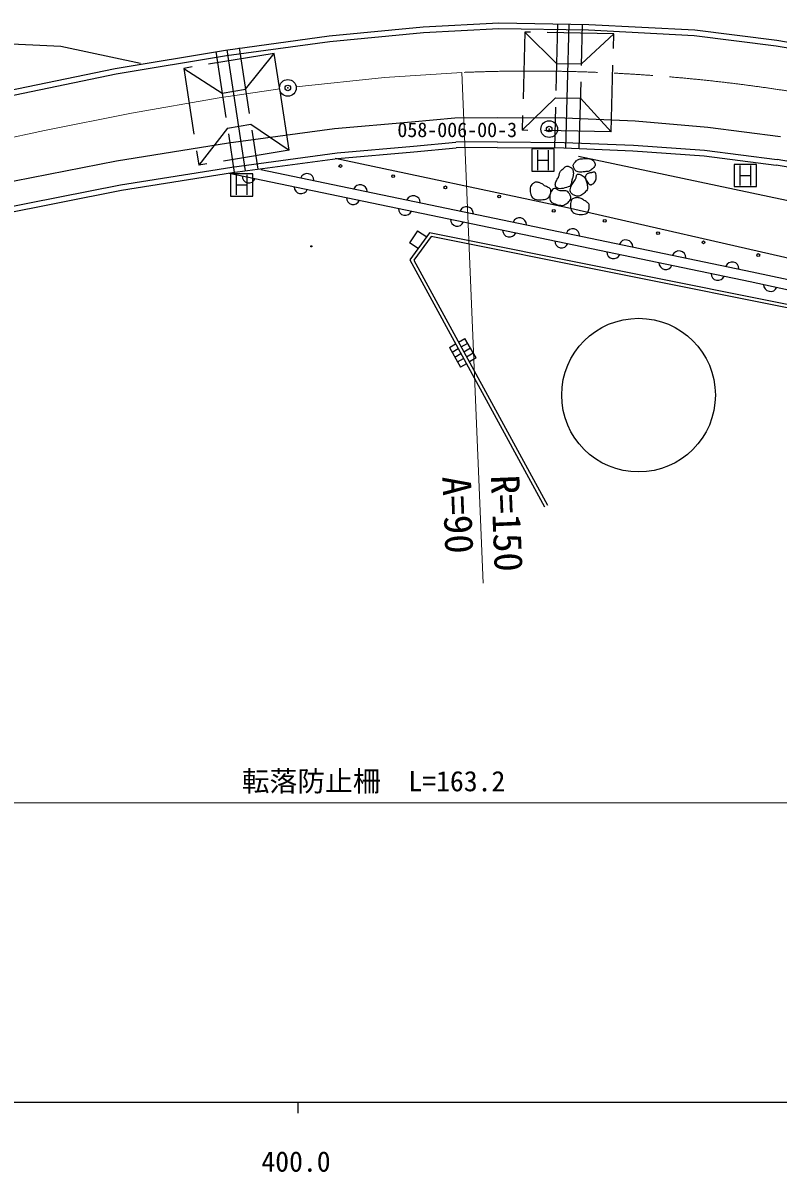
# Model space of a CAD drawing. Units: millimetres, scale not verified. Extents: x 40000 to 680000, y 20000 to 380000.
# Drawn here: x 443267 to 511236, y 198715 to 302180 of the extents above; entities that cross this region are included whole.
import ezdxf
from ezdxf.enums import TextEntityAlignment as Align

# ---------------------------------------------------------------- set-up
doc = ezdxf.new("R2010")
doc.units = ezdxf.units.MM
doc.header["$LTSCALE"] = 1000
doc.header["$PDMODE"] = 32
doc.header["$PDSIZE"] = 500
doc.linetypes.add('CHAIN', pattern=[18.5, 12, -1.5, 3.5, -1.5])
doc.linetypes.add('DASHED', pattern=[7.5, 6, -1.5])
for name, color, linetype, lineweight in [('M-BGD', 7, 'Continuous', 25), ('M-BGD-EXST', 7, 'Continuous', 25), ('M-BMK', 2, 'CHAIN', 13), ('M-BMK-SRVR', 3, 'Continuous', 25), ('M-STR-HTXT', 7, 'Continuous', 13), ('M-STR-STR1', 1, 'Continuous', 25), ('M-TTL-BAND', 7, 'Continuous', 25)]:
    doc.layers.add(name, color=color, linetype=linetype, lineweight=lineweight)
doc.layers.add('M-OTRS', color=6, linetype='Continuous')
doc.styles.add('ＭＳ ゴシック', font='')
doc.styles.get('ＭＳ ゴシック').set_extended_font_data('MS Gothic')

msp = doc.modelspace()

# ---------------------------------------------------------------- linework, layer by layer
at = {"layer": 'M-BGD', "linetype": 'DASHED'}
for p, q in [((488435, 301347), (488210, 292521)), ((496451, 301215), (488435, 301347)), ((488435, 301347), (491299, 298542)), ((491389, 302097), (491105, 290930)), ((493348, 290868), (493633, 302061)), ((493542, 298505), (496451, 301215)), ((496227, 292389), (496451, 301215)), ((465892, 299438), (457746, 298095)), ((460619, 299597), (462285, 288726)), ((462718, 299948), (464394, 289009)), ((463289, 296219), (465892, 299438)), ((466364, 296362), (465892, 299438)), ((457746, 298095), (459083, 289374)), ((457746, 298095), (461189, 295873)), ((491299, 298542), (493542, 298505)), ((461189, 295873), (463289, 296219)), ((467229, 290717), (466407, 296083)), ((491220, 295438), (488211, 292521)), ((491220, 295438), (493463, 295402)), ((493463, 295402), (496227, 292389)), ((461674, 292709), (463774, 293055)), ((463774, 293055), (467229, 290717)), ((461674, 292709), (459083, 289374)), ((496227, 292389), (488211, 292521)), ((467229, 290717), (459083, 289374))]:
    msp.add_line(p, q, dxfattribs=at)
at = {"layer": 'M-BGD'}
for p, q in [((434937, 300667), (446667, 300083)), ((446667, 300083), (453853, 298557)), ((471324, 292680), (478245, 293282)), ((478245, 293282), (482152, 293642)), ((482152, 293642), (485979, 293677)), ((485979, 293677), (492051, 293636)), ((492051, 293636), (498372, 293379)), ((498372, 293379), (504912, 292809)), ((504912, 292809), (511469, 291964)), ((461775, 291387), (471324, 292680)), ((451685, 289782), (461775, 291387)), ((435222, 286514), (451685, 289782)), ((492293, 285543), (471363, 289964)), ((493273, 290177), (524480, 283571)), ((464679, 288984), (508920, 279783)), ((461823, 288653), (508728, 278898)), ((514436, 280476), (492293, 285543)), ((478786, 283461), (478075, 282369)), ((479872, 283273), (478102, 280847)), ((479998, 282940), (478456, 280825)), ((478786, 283461), (479613, 282918)), ((519870, 275277), (479872, 283273)), ((519678, 275008), (479998, 282940)), ((478844, 281864), (478075, 282369)), ((478102, 280847), (490210, 258611)), ((478456, 280825), (490472, 258758)), ((508920, 279783), (530584, 275123)), ((508728, 278898), (530389, 274239)), ((481649, 272960), (482216, 273292)), ((482475, 273444), (483054, 273784)), ((482714, 273006), (483301, 273350)), ((484064, 272015), (483054, 273784)), ((481649, 272960), (482660, 271191)), ((481897, 272527), (482454, 272854)), ((482144, 272093), (482693, 272415)), ((482953, 272567), (483549, 272917)), ((483191, 272129), (483796, 272483)), ((482392, 271660), (482932, 271976)), ((483190, 271502), (482660, 271191)), ((484064, 272015), (483450, 271654))]:
    msp.add_line(p, q, dxfattribs=at)
for points in [[(492843, 289489), (492889, 289558), (492942, 289626), (492999, 289691), (493062, 289753), (493128, 289809), (493198, 289858), (493272, 289899), (493348, 289930), (493427, 289950), (493507, 289956), (493626, 289958), (493752, 289963), (493880, 289968), (494009, 289970), (494135, 289965), (494257, 289951), (494371, 289925), (494475, 289883), (494566, 289822), (494641, 289740), (494666, 289703), (494692, 289663), (494716, 289621), (494739, 289577), (494757, 289533), (494771, 289488), (494779, 289444), (494780, 289401), (494772, 289360), (494755, 289322), (494707, 289248), (494653, 289175), (494593, 289104), (494528, 289037), (494459, 288976), (494386, 288922), (494308, 288876), (494228, 288840), (494145, 288816), (494059, 288805), (493948, 288796), (493831, 288782), (493710, 288767), (493589, 288754), (493469, 288747), (493354, 288749), (493246, 288763), (493147, 288794), (493060, 288844), (492987, 288918), (492951, 288968), (492916, 289022), (492884, 289079), (492855, 289139), (492831, 289200), (492814, 289262), (492805, 289323), (492806, 289382), (492818, 289437)], [(491695, 288867), (491756, 288920), (491819, 288979), (491882, 289042), (491946, 289104), (492011, 289163), (492077, 289215), (492145, 289256), (492214, 289282), (492285, 289291), (492358, 289279), (492416, 289258), (492473, 289231), (492530, 289200), (492584, 289164), (492635, 289124), (492681, 289080), (492721, 289032), (492754, 288981), (492778, 288926), (492792, 288868), (492801, 288801), (492807, 288732), (492811, 288663), (492811, 288594), (492808, 288524), (492800, 288456), (492789, 288388), (492773, 288322), (492752, 288257), (492726, 288195), (492698, 288120), (492679, 288038), (492665, 287952), (492653, 287865), (492640, 287779), (492623, 287697), (492600, 287622), (492566, 287556), (492519, 287503), (492457, 287465), (492334, 287416), (492198, 287369), (492053, 287325), (491905, 287290), (491759, 287267), (491618, 287259), (491489, 287272), (491376, 287309), (491285, 287373), (491219, 287469), (491194, 287547), (491186, 287627), (491194, 287710), (491213, 287793), (491243, 287877), (491281, 287960), (491324, 288042), (491370, 288122), (491417, 288199), (491462, 288273), (491490, 288331), (491512, 288392), (491529, 288457), (491543, 288523), (491556, 288590), (491572, 288654), (491591, 288716), (491616, 288773), (491650, 288824)], [(493934, 288454), (493901, 288375), (493890, 288290), (493899, 288201), (493925, 288111), (493965, 288021), (494017, 287933), (494077, 287849), (494143, 287771), (494212, 287701), (494282, 287640), (494311, 287623), (494342, 287615), (494376, 287615), (494411, 287620), (494447, 287631), (494483, 287646), (494518, 287664), (494552, 287684), (494585, 287704), (494615, 287724), (494689, 287787), (494751, 287866), (494801, 287956), (494839, 288056), (494865, 288161), (494877, 288270), (494878, 288379), (494865, 288486), (494840, 288586), (494802, 288678), (494776, 288713), (494740, 288733), (494698, 288742), (494650, 288741), (494597, 288734), (494542, 288722), (494486, 288708), (494431, 288694), (494377, 288684), (494328, 288678), (494282, 288674), (494236, 288665), (494191, 288652), (494146, 288634), (494103, 288613), (494063, 288587), (494025, 288559), (493991, 288527), (493960, 288492)], [(489072, 287624), (489007, 287539), (488960, 287441), (488931, 287334), (488916, 287221), (488916, 287103), (488928, 286983), (488951, 286865), (488984, 286750), (489025, 286640), (489074, 286540), (489147, 286439), (489243, 286364), (489357, 286310), (489486, 286275), (489626, 286257), (489772, 286253), (489921, 286261), (490068, 286277), (490209, 286300), (490341, 286327), (490423, 286356), (490497, 286402), (490563, 286463), (490622, 286536), (490672, 286619), (490713, 286709), (490746, 286803), (490771, 286899), (490786, 286993), (490793, 287084), (490783, 287158), (490750, 287221), (490698, 287275), (490631, 287322), (490554, 287364), (490472, 287404), (490387, 287443), (490304, 287484), (490228, 287529), (490162, 287579), (490108, 287625), (490051, 287666), (489990, 287702), (489926, 287734), (489860, 287763), (489792, 287788), (489723, 287809), (489653, 287828), (489583, 287844), (489513, 287857), (489464, 287861), (489415, 287856), (489367, 287842), (489320, 287823), (489274, 287797), (489229, 287767), (489186, 287733), (489146, 287698), (489107, 287661)], [(493246, 288581), (493341, 288571), (493436, 288545), (493529, 288505), (493618, 288452), (493702, 288389), (493778, 288316), (493845, 288236), (493902, 288150), (493946, 288061), (493975, 287969), (493998, 287879), (494023, 287785), (494048, 287688), (494069, 287590), (494085, 287493), (494093, 287398), (494090, 287307), (494074, 287221), (494042, 287142), (493991, 287071), (493920, 286994), (493843, 286916), (493760, 286838), (493674, 286765), (493584, 286699), (493491, 286644), (493396, 286602), (493299, 286577), (493203, 286572), (493106, 286590), (493033, 286615), (492957, 286644), (492880, 286678), (492805, 286717), (492734, 286761), (492670, 286810), (492615, 286864), (492573, 286924), (492545, 286989), (492534, 287060), (492538, 287170), (492555, 287279), (492584, 287386), (492622, 287491), (492669, 287594), (492722, 287695), (492782, 287794), (492845, 287889), (492912, 287981), (492979, 288070), (493010, 288121), (493034, 288182), (493053, 288248), (493069, 288316), (493085, 288383), (493103, 288446), (493126, 288500), (493156, 288543), (493195, 288571)], [(491119, 287272), (491021, 287239), (490938, 287182), (490867, 287103), (490809, 287006), (490763, 286897), (490728, 286779), (490705, 286657), (490692, 286534), (490689, 286416), (490695, 286305), (490722, 286204), (490775, 286117), (490851, 286043), (490944, 285980), (491052, 285928), (491169, 285883), (491291, 285846), (491414, 285815), (491534, 285787), (491646, 285763), (491748, 285751), (491851, 285760), (491953, 285786), (492053, 285828), (492151, 285883), (492244, 285948), (492332, 286023), (492413, 286103), (492486, 286187), (492551, 286272), (492581, 286330), (492594, 286393), (492593, 286460), (492581, 286529), (492558, 286599), (492528, 286669), (492492, 286738), (492452, 286805), (492412, 286868), (492373, 286927), (492311, 286992), (492235, 287034), (492147, 287058), (492049, 287068), (491947, 287071), (491841, 287070), (491735, 287071), (491632, 287079), (491535, 287099), (491448, 287136), (491417, 287155), (491385, 287175), (491353, 287195), (491321, 287215), (491288, 287233), (491255, 287250), (491222, 287262), (491188, 287271), (491153, 287274)], [(492818, 286389), (492730, 286332), (492660, 286254), (492609, 286158), (492574, 286048), (492553, 285928), (492547, 285803), (492552, 285676), (492569, 285551), (492595, 285433), (492629, 285325), (492691, 285211), (492781, 285119), (492895, 285046), (493026, 284993), (493171, 284957), (493325, 284936), (493481, 284930), (493636, 284937), (493785, 284955), (493922, 284983), (493997, 285013), (494059, 285062), (494111, 285126), (494153, 285202), (494185, 285288), (494210, 285380), (494227, 285476), (494238, 285572), (494243, 285665), (494245, 285752), (494233, 285827), (494203, 285895), (494156, 285955), (494096, 286010), (494027, 286060), (493952, 286107), (493873, 286153), (493795, 286197), (493720, 286242), (493651, 286288), (493580, 286335), (493503, 286374), (493420, 286406), (493334, 286429), (493246, 286445), (493157, 286452), (493068, 286450), (492981, 286439), (492897, 286419)]]:
    msp.add_lwpolyline(points, close=True, dxfattribs=at)
for centre, radius in [((471840, 289303), 125), ((476590, 288385), 125), ((481288, 287376), 125), ((486140, 286563), 125), ((491042, 285271), 125), ((495634, 284364), 125), ((500436, 283253), 125), ((504524, 282429), 125), ((469226, 282067), 50), ((509461, 281285), 125), ((498680, 268671), 6919)]:
    msp.add_circle(centre, radius, dxfattribs=at)
for centre, radius, start, end in [((463603, 288390), 608, 178.20747, 338.29549), ((468840, 287996), 622, 359.30479, 157.19817), ((468294, 287415), 608, 178.20747, 338.29549), ((473623, 287002), 622, 359.30479, 157.19817), ((478405, 286007), 622, 359.30479, 157.19817), ((472984, 286439), 608, 178.20747, 338.29549), ((483188, 285012), 622, 359.30479, 157.19817), ((477675, 285464), 608, 178.20747, 338.29549), ((487971, 284018), 622, 359.30479, 157.19817), ((482365, 284488), 608, 178.20747, 338.29549), ((487056, 283513), 608, 178.20747, 338.29549), ((492754, 283023), 622, 359.30479, 157.19817), ((491746, 282537), 608, 178.20747, 338.29549), ((497536, 282028), 622, 359.30479, 157.19817), ((496437, 281562), 608, 178.20747, 338.29549), ((502319, 281034), 622, 359.30479, 157.19817), ((501127, 280586), 608, 178.20747, 338.29549), ((507102, 280039), 622, 359.30479, 157.19817), ((505818, 279611), 608, 178.20747, 338.29549), ((510559, 278632), 628, 179.35441, 336.36834)]:
    msp.add_arc(centre, radius, start, end, dxfattribs=at)
at = {"layer": 'M-BGD-EXST'}
for p, q in [((489081, 290835), (489081, 288835)), ((491081, 290835), (489081, 290835)), ((491081, 288835), (491081, 290835)), ((489581, 290735), (489581, 288935)), ((489581, 289835), (490581, 289835)), ((490581, 288935), (490581, 290735)), ((489081, 288835), (491081, 288835)), ((507295, 289441), (507295, 287441)), ((509295, 289441), (507295, 289441)), ((507795, 289341), (507795, 287541)), ((508795, 287541), (508795, 289341)), ((509295, 287441), (509295, 289441)), ((461958, 288596), (461958, 286596)), ((463958, 288596), (461958, 288596)), ((462458, 288496), (462458, 286696)), ((463458, 286696), (463458, 288496)), ((463958, 286596), (463958, 288596)), ((507795, 288441), (508795, 288441)), ((462458, 287596), (463458, 287596)), ((507295, 287441), (509295, 287441)), ((461958, 286596), (463958, 286596))]:
    msp.add_line(p, q, dxfattribs=at)
at = {"layer": 'M-BMK'}
for points in [[(467857, 296431), (475811, 297283), (482784, 297726)], [(429561, 289071), (437368, 290816), (445189, 292499), (453036, 294058), (460917, 295431), (466374, 296236)]]:
    msp.add_lwpolyline(points, dxfattribs=at)
msp.add_arc((488961, 147854), 149999, 73.56324, 92.36007, dxfattribs=at)
at = {"layer": 'M-BMK-SRVR'}
for centre in [(467113, 296334), (490639, 292624)]:
    msp.add_circle(centre, 750, dxfattribs=at)
msp.add_point((467113, 296334), dxfattribs=at)
at = {"layer": 'M-OTRS'}
for p in [(467113, 296334), (490639, 292624)]:
    msp.add_point(p, dxfattribs=at)
at = {"layer": 'M-STR-HTXT'}
for p, q in [((484679, 251734), (482784, 297726)), ((404265, 231946), (561048, 231946))]:
    msp.add_line(p, q, dxfattribs=at)
at = {"layer": 'M-STR-STR1'}
for p, q in [((479278, 301827), (486107, 302180)), ((486107, 302180), (494205, 302052)), ((470844, 301008), (479278, 301827)), ((470896, 300509), (479310, 301326)), ((479310, 301326), (486111, 301678)), ((486111, 301678), (494183, 301551)), ((492149, 290917), (492433, 302080)), ((494183, 301551), (503698, 301050)), ((494205, 302052), (503747, 301551)), ((503747, 301551), (511133, 300619)), ((461510, 299746), (470844, 301008)), ((461579, 299250), (470896, 300509)), ((503698, 301050), (511057, 300122)), ((511057, 300122), (518450, 298885)), ((511133, 300619), (518545, 299379)), ((451570, 298084), (461510, 299746)), ((451656, 297590), (461579, 299250)), ((461611, 299763), (463282, 288858)), ((433636, 294372), (451570, 298084)), ((433733, 293880), (451656, 297590)), ((471544, 290484), (478419, 291082)), ((478419, 291082), (482241, 291434)), ((478458, 290582), (482261, 290932)), ((485961, 291467), (482241, 291434)), ((485957, 290965), (482261, 290932)), ((485957, 290965), (491962, 290925)), ((485961, 291467), (491979, 291427)), ((491962, 290925), (498181, 290672)), ((491979, 291427), (498213, 291174)), ((498213, 291174), (504627, 290717)), ((462072, 289200), (471544, 290484)), ((462140, 288703), (471594, 289984)), ((471594, 289984), (478458, 290582)), ((498181, 290672), (504574, 290217)), ((504574, 290217), (511069, 289380)), ((504627, 290717), (511146, 289877)), ((516971, 288906), (511146, 289877)), ((452048, 287606), (462072, 289200)), ((452131, 287112), (462140, 288703)), ((516877, 288412), (511069, 289380)), ((435642, 284350), (452048, 287606)), ((435738, 283858), (452131, 287112))]:
    msp.add_line(p, q, dxfattribs=at)
at = {"layer": 'M-TTL-BAND'}
for p, q in [((40000, 205000), (579000, 205000)), ((468000, 205000), (468000, 204000))]:
    msp.add_line(p, q, dxfattribs=at)

# ---------------------------------------------------------------- texts
at = {"layer": 'M-BMK-SRVR', "style": 'ＭＳ ゴシック'}
msp.add_text('058-006-00-3', height=1320, dxfattribs=at).set_placement((476969, 291507), align=Align.BOTTOM_LEFT)
at = {"layer": 'M-STR-HTXT', "style": 'ＭＳ ゴシック'}
for s, p in [('A=90', (480247, 261286)), ('R=150', (484612, 261402))]:
    msp.add_text(s, height=2566, rotation=272.36, dxfattribs=at).set_placement(p, align=Align.BOTTOM_LEFT)
msp.add_text('転落防止柵\u3000L=163.2', height=1833, dxfattribs=at).set_placement((474824, 232446), align=Align.BOTTOM_CENTER)
at = {"layer": 'M-TTL-BAND', "style": 'ＭＳ ゴシック'}
msp.add_text('400.0', height=1833, dxfattribs=at).set_placement((467844, 198195), align=Align.BOTTOM_CENTER)

doc.saveas('drawing.dxf')
